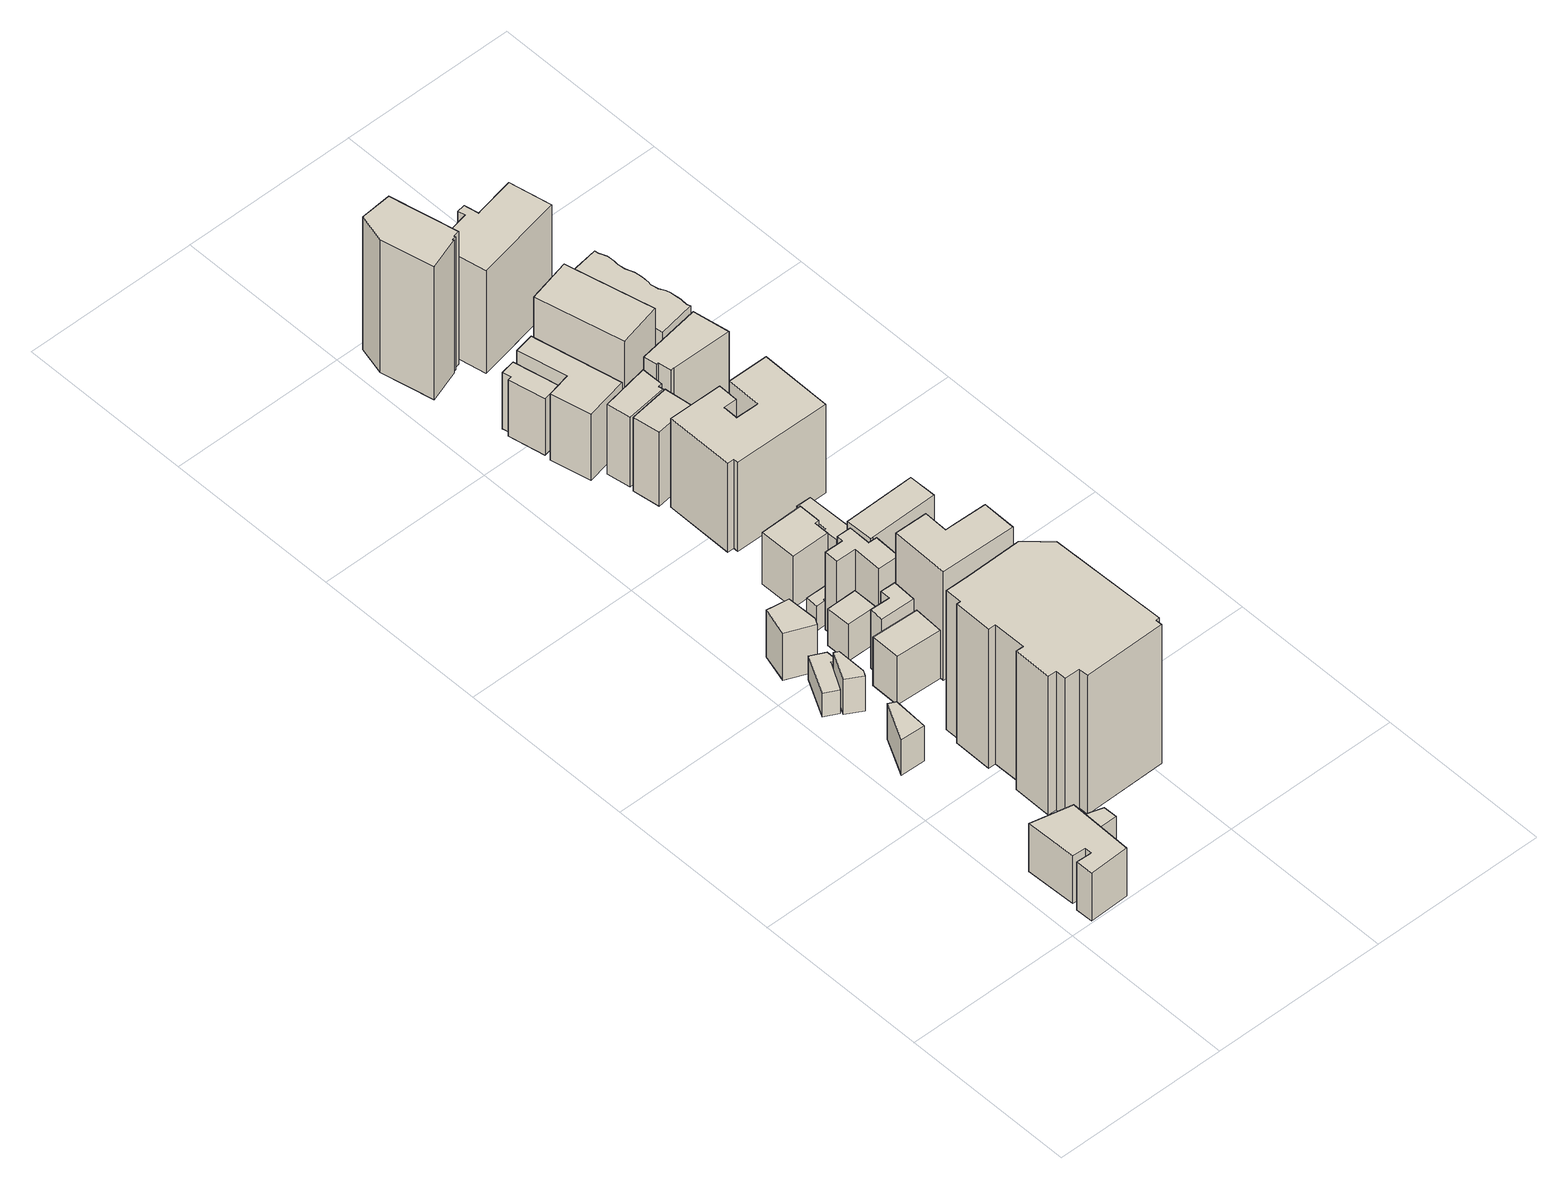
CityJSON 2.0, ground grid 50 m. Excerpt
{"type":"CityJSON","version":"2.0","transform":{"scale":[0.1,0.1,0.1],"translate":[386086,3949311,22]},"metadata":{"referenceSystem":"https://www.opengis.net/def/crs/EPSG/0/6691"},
"CityObjects":{
"building1":{"type":"Building","attributes":{"延べ面積換算係数":"1.00","大字・町コード":"53","町・丁目コード":"2","13+区市町村コード+大字・町コード+町・丁目コード":"13101053002","地区計画":"平河町二丁目東部地区","class":"3002","usage":"412","measuredHeight":28.2,"storeysAboveGround":8,"storeysBelowGround":0,"RiverFloodingRiskAttribute.description":"10","RiverFloodingRiskAttribute.rank":"1","RiverFloodingRiskAttribute.depth":0.02,"RiverFloodingRiskAttribute.adminType":"2","RiverFloodingRiskAttribute.scale":"2","BuildingDetailAttribute.buildingRoofEdgeArea":218.87,"BuildingDetailAttribute.fireproofStructureType":"1001","BuildingDetailAttribute.urbanPlanType":"21","BuildingDetailAttribute.areaClassificationType":"22","BuildingDetailAttribute.districtsAndZonesType":"6","BuildingDetailAttribute.landUseType":"211","BuildingDetailAttribute.detailedUsage":"1320","BuildingDetailAttribute.specifiedBuildingCoverageRate":60,"BuildingDetailAttribute.specifiedFloorAreaRate":400,"BuildingDetailAttribute.surveyYear":2021,"BuildingIDAttribute.prefecture":"13","BuildingIDAttribute.city":"13101"},"address":[{"country":"日本","locality":"東京都千代田区平河町二丁目"}],"geometry":[{"type":"Solid","lod":"1","boundaries":[[[[0,1,2,3,4,5,6,7]],[[6,8,9,7]],[[5,10,8,6]],[[4,11,10,5]],[[3,12,11,4]],[[2,13,12,3]],[[1,14,13,2]],[[0,15,14,1]],[[7,9,15,0]],[[8,10,11,12,13,14,15,9]]]]}]},
"building2":{"type":"Building","attributes":{"延べ面積換算係数":"1.00","大字・町コード":"53","町・丁目コード":"2","13+区市町村コード+大字・町コード+町・丁目コード":"13101053002","地区計画":"平河町二丁目東部地区","class":"3002","usage":"401","measuredHeight":17.3,"storeysAboveGround":4,"storeysBelowGround":0,"RiverFloodingRiskAttribute.description":"10","RiverFloodingRiskAttribute.rank":"1","RiverFloodingRiskAttribute.depth":0.45,"RiverFloodingRiskAttribute.adminType":"2","RiverFloodingRiskAttribute.scale":"2","BuildingDetailAttribute.buildingRoofEdgeArea":34.36,"BuildingDetailAttribute.fireproofStructureType":"1001","BuildingDetailAttribute.urbanPlanType":"21","BuildingDetailAttribute.areaClassificationType":"22","BuildingDetailAttribute.districtsAndZonesType":"6","BuildingDetailAttribute.landUseType":"212","BuildingDetailAttribute.detailedUsage":"1210","BuildingDetailAttribute.specifiedBuildingCoverageRate":60,"BuildingDetailAttribute.specifiedFloorAreaRate":400,"BuildingDetailAttribute.surveyYear":2021,"BuildingIDAttribute.prefecture":"13","BuildingIDAttribute.city":"13101"},"address":[{"country":"日本","locality":"東京都千代田区平河町二丁目"}],"geometry":[{"type":"Solid","lod":"1","boundaries":[[[[16,17,18,19]],[[18,20,21,19]],[[17,22,20,18]],[[16,23,22,17]],[[19,21,23,16]],[[20,22,23,21]]]]}]},
"building3":{"type":"Building","attributes":{"延べ面積換算係数":"1.00","大字・町コード":"53","町・丁目コード":"2","13+区市町村コード+大字・町コード+町・丁目コード":"13101053002","地区計画":"平河町二丁目東部地区","class":"3002","usage":"401","measuredHeight":14,"storeysAboveGround":4,"storeysBelowGround":0,"RiverFloodingRiskAttribute.description":"10","RiverFloodingRiskAttribute.rank":"1","RiverFloodingRiskAttribute.depth":0.05,"RiverFloodingRiskAttribute.adminType":"2","RiverFloodingRiskAttribute.scale":"2","BuildingDetailAttribute.buildingRoofEdgeArea":48.9,"BuildingDetailAttribute.fireproofStructureType":"1001","BuildingDetailAttribute.urbanPlanType":"21","BuildingDetailAttribute.areaClassificationType":"22","BuildingDetailAttribute.districtsAndZonesType":"6","BuildingDetailAttribute.landUseType":"212","BuildingDetailAttribute.detailedUsage":"1210","BuildingDetailAttribute.specifiedBuildingCoverageRate":60,"BuildingDetailAttribute.specifiedFloorAreaRate":400,"BuildingDetailAttribute.surveyYear":2021,"BuildingIDAttribute.prefecture":"13","BuildingIDAttribute.city":"13101"},"address":[{"country":"日本","locality":"東京都千代田区平河町二丁目"}],"geometry":[{"type":"Solid","lod":"1","boundaries":[[[[24,25,26,27]],[[26,28,29,27]],[[25,30,28,26]],[[24,31,30,25]],[[27,29,31,24]],[[28,30,31,29]]]]}]},
"building4":{"type":"Building","attributes":{"延べ面積換算係数":"1.00","大字・町コード":"53","町・丁目コード":"1","13+区市町村コード+大字・町コード+町・丁目コード":"13101053001","class":"3001","usage":"411","measuredHeight":10.7,"storeysAboveGround":2,"storeysBelowGround":0,"RiverFloodingRiskAttribute.description":"10","RiverFloodingRiskAttribute.rank":"1","RiverFloodingRiskAttribute.depth":0.04,"RiverFloodingRiskAttribute.adminType":"2","RiverFloodingRiskAttribute.scale":"2","BuildingDetailAttribute.buildingRoofEdgeArea":67.62,"BuildingDetailAttribute.fireproofStructureType":"1003","BuildingDetailAttribute.urbanPlanType":"21","BuildingDetailAttribute.areaClassificationType":"22","BuildingDetailAttribute.districtsAndZonesType":"10","BuildingDetailAttribute.landUseType":"211","BuildingDetailAttribute.detailedUsage":"1310","BuildingDetailAttribute.specifiedBuildingCoverageRate":80,"BuildingDetailAttribute.specifiedFloorAreaRate":500,"BuildingDetailAttribute.surveyYear":2021,"BuildingIDAttribute.prefecture":"13","BuildingIDAttribute.city":"13101"},"address":[{"country":"日本","locality":"東京都千代田区平河町一丁目"}],"geometry":[{"type":"Solid","lod":"1","boundaries":[[[[32,33,34,35,36,37]],[[36,38,39,37]],[[35,40,38,36]],[[34,41,40,35]],[[33,42,41,34]],[[32,43,42,33]],[[37,39,43,32]],[[38,40,41,42,43,39]]]]}]},
"building5":{"type":"Building","attributes":{"延べ面積換算係数":"1.00","大字・町コード":"53","町・丁目コード":"1","13+区市町村コード+大字・町コード+町・丁目コード":"13101053001","class":"3002","usage":"401","measuredHeight":14,"storeysAboveGround":4,"storeysBelowGround":0,"RiverFloodingRiskAttribute.description":"10","RiverFloodingRiskAttribute.rank":"1","RiverFloodingRiskAttribute.depth":0.05,"RiverFloodingRiskAttribute.adminType":"2","RiverFloodingRiskAttribute.scale":"2","BuildingDetailAttribute.buildingRoofEdgeArea":29.96,"BuildingDetailAttribute.fireproofStructureType":"1001","BuildingDetailAttribute.urbanPlanType":"21","BuildingDetailAttribute.areaClassificationType":"22","BuildingDetailAttribute.districtsAndZonesType":"10","BuildingDetailAttribute.landUseType":"212","BuildingDetailAttribute.detailedUsage":"1210","BuildingDetailAttribute.specifiedBuildingCoverageRate":80,"BuildingDetailAttribute.specifiedFloorAreaRate":500,"BuildingDetailAttribute.surveyYear":2021,"BuildingIDAttribute.prefecture":"13","BuildingIDAttribute.city":"13101"},"address":[{"country":"日本","locality":"東京都千代田区平河町一丁目"}],"geometry":[{"type":"Solid","lod":"1","boundaries":[[[[44,45,46,47,48]],[[47,49,50,48]],[[46,51,49,47]],[[45,52,51,46]],[[44,53,52,45]],[[48,50,53,44]],[[49,51,52,53,50]]]]}]},
"building6":{"type":"Building","attributes":{"延べ面積換算係数":"1.00","大字・町コード":"53","町・丁目コード":"1","13+区市町村コード+大字・町コード+町・丁目コード":"13101053001","class":"3002","usage":"401","measuredHeight":20.3,"storeysAboveGround":5,"storeysBelowGround":1,"BuildingDetailAttribute.buildingRoofEdgeArea":72.72,"BuildingDetailAttribute.fireproofStructureType":"1001","BuildingDetailAttribute.urbanPlanType":"21","BuildingDetailAttribute.areaClassificationType":"22","BuildingDetailAttribute.districtsAndZonesType":"10","BuildingDetailAttribute.landUseType":"212","BuildingDetailAttribute.detailedUsage":"1210","BuildingDetailAttribute.specifiedBuildingCoverageRate":80,"BuildingDetailAttribute.specifiedFloorAreaRate":500,"BuildingDetailAttribute.surveyYear":2021,"BuildingIDAttribute.prefecture":"13","BuildingIDAttribute.city":"13101"},"address":[{"country":"日本","locality":"東京都千代田区平河町一丁目"}],"geometry":[{"type":"Solid","lod":"1","boundaries":[[[[54,55,56,57,58]],[[57,59,60,58]],[[56,61,59,57]],[[55,62,61,56]],[[54,63,62,55]],[[58,60,63,54]],[[59,61,62,63,60]]]]}]},
"building7":{"type":"Building","attributes":{"延べ面積換算係数":"0.80","大字・町コード":"53","町・丁目コード":"1","13+区市町村コード+大字・町コード+町・丁目コード":"13101053001","class":"3002","usage":"401","measuredHeight":25.5,"storeysAboveGround":5,"storeysBelowGround":0,"RiverFloodingRiskAttribute.description":"10","RiverFloodingRiskAttribute.rank":"1","RiverFloodingRiskAttribute.depth":0.03,"RiverFloodingRiskAttribute.adminType":"2","RiverFloodingRiskAttribute.scale":"2","BuildingDetailAttribute.buildingRoofEdgeArea":110.51,"BuildingDetailAttribute.fireproofStructureType":"1001","BuildingDetailAttribute.urbanPlanType":"21","BuildingDetailAttribute.areaClassificationType":"22","BuildingDetailAttribute.districtsAndZonesType":"10","BuildingDetailAttribute.landUseType":"212","BuildingDetailAttribute.detailedUsage":"1210","BuildingDetailAttribute.specifiedBuildingCoverageRate":80,"BuildingDetailAttribute.specifiedFloorAreaRate":600,"BuildingDetailAttribute.surveyYear":2021,"BuildingIDAttribute.prefecture":"13","BuildingIDAttribute.city":"13101"},"address":[{"country":"日本","locality":"東京都千代田区平河町一丁目"}],"geometry":[{"type":"Solid","lod":"1","boundaries":[[[[64,65,66,67]],[[66,68,69,67]],[[65,70,68,66]],[[64,71,70,65]],[[67,69,71,64]],[[68,70,71,69]]]]}]},
"building8":{"type":"Building","attributes":{"延べ面積換算係数":"1.00","大字・町コード":"53","町・丁目コード":"2","13+区市町村コード+大字・町コード+町・丁目コード":"13101053002","地区計画":"平河町二丁目東部地区","class":"3002","usage":"401","measuredHeight":51.9,"storeysAboveGround":9,"storeysBelowGround":0,"RiverFloodingRiskAttribute.description":"10","RiverFloodingRiskAttribute.rank":"1","RiverFloodingRiskAttribute.depth":0.06,"RiverFloodingRiskAttribute.adminType":"2","RiverFloodingRiskAttribute.scale":"2","BuildingDetailAttribute.buildingRoofEdgeArea":1315.14,"BuildingDetailAttribute.fireproofStructureType":"1001","BuildingDetailAttribute.urbanPlanType":"21","BuildingDetailAttribute.areaClassificationType":"22","BuildingDetailAttribute.districtsAndZonesType":"10","BuildingDetailAttribute.landUseType":"212","BuildingDetailAttribute.detailedUsage":"1210","BuildingDetailAttribute.specifiedBuildingCoverageRate":80,"BuildingDetailAttribute.specifiedFloorAreaRate":600,"BuildingDetailAttribute.surveyYear":2021,"BuildingIDAttribute.prefecture":"13","BuildingIDAttribute.city":"13101"},"address":[{"country":"日本","locality":"東京都千代田区平河町二丁目"}],"geometry":[{"type":"Solid","lod":"1","boundaries":[[[[72,73,74,75,76,77,78,79,80,81,82,83,84,85,86,87,88,89]],[[88,90,91,89]],[[87,92,90,88]],[[86,93,92,87]],[[85,94,93,86]],[[84,95,94,85]],[[83,96,95,84]],[[82,97,96,83]],[[81,98,97,82]],[[80,99,98,81]],[[79,100,99,80]],[[78,101,100,79]],[[77,102,101,78]],[[76,103,102,77]],[[75,104,103,76]],[[74,105,104,75]],[[73,106,105,74]],[[72,107,106,73]],[[89,91,107,72]],[[90,92,93,94,95,96,97,98,99,100,101,102,103,104,105,106,107,91]]]]}]},
"building9":{"type":"Building","attributes":{"延べ面積換算係数":"1.00","大字・町コード":"53","町・丁目コード":"1","13+区市町村コード+大字・町コード+町・丁目コード":"13101053001","class":"3002","usage":"413","measuredHeight":12.9,"storeysAboveGround":4,"storeysBelowGround":0,"RiverFloodingRiskAttribute.description":"10","RiverFloodingRiskAttribute.rank":"1","RiverFloodingRiskAttribute.depth":0.03,"RiverFloodingRiskAttribute.adminType":"2","RiverFloodingRiskAttribute.scale":"2","BuildingDetailAttribute.buildingRoofEdgeArea":114.05,"BuildingDetailAttribute.fireproofStructureType":"1001","BuildingDetailAttribute.urbanPlanType":"21","BuildingDetailAttribute.areaClassificationType":"22","BuildingDetailAttribute.districtsAndZonesType":"10","BuildingDetailAttribute.landUseType":"211","BuildingDetailAttribute.detailedUsage":"1230","BuildingDetailAttribute.specifiedBuildingCoverageRate":80,"BuildingDetailAttribute.specifiedFloorAreaRate":600,"BuildingDetailAttribute.surveyYear":2021,"BuildingIDAttribute.prefecture":"13","BuildingIDAttribute.city":"13101"},"address":[{"country":"日本","locality":"東京都千代田区平河町一丁目"}],"geometry":[{"type":"Solid","lod":"1","boundaries":[[[[108,109,110,111]],[[110,112,113,111]],[[109,114,112,110]],[[108,115,114,109]],[[111,113,115,108]],[[112,114,115,113]]]]}]},
"building10":{"type":"Building","attributes":{"延べ面積換算係数":"1.00","大字・町コード":"53","町・丁目コード":"1","13+区市町村コード+大字・町コード+町・丁目コード":"13101053001","class":"3002","usage":"412","measuredHeight":22.1,"storeysAboveGround":5,"storeysBelowGround":0,"RiverFloodingRiskAttribute.description":"10","RiverFloodingRiskAttribute.rank":"1","RiverFloodingRiskAttribute.depth":0.03,"RiverFloodingRiskAttribute.adminType":"2","RiverFloodingRiskAttribute.scale":"2","BuildingDetailAttribute.buildingRoofEdgeArea":41.75,"BuildingDetailAttribute.fireproofStructureType":"1001","BuildingDetailAttribute.urbanPlanType":"21","BuildingDetailAttribute.areaClassificationType":"22","BuildingDetailAttribute.districtsAndZonesType":"10","BuildingDetailAttribute.landUseType":"211","BuildingDetailAttribute.detailedUsage":"1320","BuildingDetailAttribute.specifiedBuildingCoverageRate":80,"BuildingDetailAttribute.specifiedFloorAreaRate":600,"BuildingDetailAttribute.surveyYear":2021,"BuildingIDAttribute.prefecture":"13","BuildingIDAttribute.city":"13101"},"address":[{"country":"日本","locality":"東京都千代田区平河町一丁目"}],"geometry":[{"type":"Solid","lod":"1","boundaries":[[[[116,117,118,119,120,121]],[[120,122,123,121]],[[119,124,122,120]],[[118,125,124,119]],[[117,126,125,118]],[[116,127,126,117]],[[121,123,127,116]],[[122,124,125,126,127,123]]]]}]},
"building11":{"type":"Building","attributes":{"延べ面積換算係数":"1.00","大字・町コード":"53","町・丁目コード":"1","13+区市町村コード+大字・町コード+町・丁目コード":"13101053001","class":"3001","usage":"413","measuredHeight":9.4,"storeysAboveGround":3,"storeysBelowGround":0,"BuildingDetailAttribute.buildingRoofEdgeArea":20.75,"BuildingDetailAttribute.fireproofStructureType":"1001","BuildingDetailAttribute.urbanPlanType":"21","BuildingDetailAttribute.areaClassificationType":"22","BuildingDetailAttribute.districtsAndZonesType":"10","BuildingDetailAttribute.landUseType":"211","BuildingDetailAttribute.detailedUsage":"1230","BuildingDetailAttribute.specifiedBuildingCoverageRate":80,"BuildingDetailAttribute.specifiedFloorAreaRate":600,"BuildingDetailAttribute.surveyYear":2021,"BuildingIDAttribute.prefecture":"13","BuildingIDAttribute.city":"13101"},"address":[{"country":"日本","locality":"東京都千代田区平河町一丁目"}],"geometry":[{"type":"Solid","lod":"1","boundaries":[[[[128,129,130,131,132,133]],[[132,134,135,133]],[[131,136,134,132]],[[130,137,136,131]],[[129,138,137,130]],[[128,139,138,129]],[[133,135,139,128]],[[134,136,137,138,139,135]]]]}]},
"building12":{"type":"Building","attributes":{"延べ面積換算係数":"1.00","大字・町コード":"53","町・丁目コード":"1","13+区市町村コード+大字・町コード+町・丁目コード":"13101053001","class":"3002","usage":"413","measuredHeight":34.9,"storeysAboveGround":4,"storeysBelowGround":0,"RiverFloodingRiskAttribute.description":"10","RiverFloodingRiskAttribute.rank":"1","RiverFloodingRiskAttribute.depth":0.02,"RiverFloodingRiskAttribute.adminType":"2","RiverFloodingRiskAttribute.scale":"2","BuildingDetailAttribute.buildingRoofEdgeArea":114.05,"BuildingDetailAttribute.fireproofStructureType":"1001","BuildingDetailAttribute.urbanPlanType":"21","BuildingDetailAttribute.areaClassificationType":"22","BuildingDetailAttribute.districtsAndZonesType":"10","BuildingDetailAttribute.landUseType":"211","BuildingDetailAttribute.detailedUsage":"1230","BuildingDetailAttribute.specifiedBuildingCoverageRate":80,"BuildingDetailAttribute.specifiedFloorAreaRate":600,"BuildingDetailAttribute.surveyYear":2021,"BuildingIDAttribute.prefecture":"13","BuildingIDAttribute.city":"13101"},"address":[{"country":"日本","locality":"東京都千代田区平河町一丁目"}],"geometry":[{"type":"Solid","lod":"1","boundaries":[[[[140,141,142,143,144,145,146,147,148,149]],[[148,150,151,149]],[[147,152,150,148]],[[146,153,152,147]],[[145,154,153,146]],[[144,155,154,145]],[[143,156,155,144]],[[142,157,156,143]],[[141,158,157,142]],[[140,159,158,141]],[[149,151,159,140]],[[150,152,153,154,155,156,157,158,159,151]]]]}]},
"building13":{"type":"Building","attributes":{"延べ面積換算係数":"1.00","大字・町コード":"53","町・丁目コード":"1","13+区市町村コード+大字・町コード+町・丁目コード":"13101053001","class":"3002","usage":"401","measuredHeight":24,"storeysAboveGround":5,"storeysBelowGround":1,"RiverFloodingRiskAttribute.description":"10","RiverFloodingRiskAttribute.rank":"1","RiverFloodingRiskAttribute.depth":0.01,"RiverFloodingRiskAttribute.adminType":"2","RiverFloodingRiskAttribute.scale":"2","BuildingDetailAttribute.buildingRoofEdgeArea":122.42,"BuildingDetailAttribute.fireproofStructureType":"1001","BuildingDetailAttribute.urbanPlanType":"21","BuildingDetailAttribute.areaClassificationType":"22","BuildingDetailAttribute.districtsAndZonesType":"10","BuildingDetailAttribute.landUseType":"212","BuildingDetailAttribute.detailedUsage":"1210","BuildingDetailAttribute.specifiedBuildingCoverageRate":80,"BuildingDetailAttribute.specifiedFloorAreaRate":600,"BuildingDetailAttribute.surveyYear":2021,"BuildingIDAttribute.prefecture":"13","BuildingIDAttribute.city":"13101"},"address":[{"country":"日本","locality":"東京都千代田区平河町一丁目"}],"geometry":[{"type":"Solid","lod":"1","boundaries":[[[[160,161,162,163,164,165]],[[164,166,167,165]],[[163,168,166,164]],[[162,169,168,163]],[[161,170,169,162]],[[160,171,170,161]],[[165,167,171,160]],[[166,168,169,170,171,167]]]]}]},
"building14":{"type":"Building","attributes":{"延べ面積換算係数":"1.00","大字・町コード":"53","町・丁目コード":"1","13+区市町村コード+大字・町コード+町・丁目コード":"13101053001","class":"3002","usage":"401","measuredHeight":38.2,"storeysAboveGround":12,"storeysBelowGround":0,"RiverFloodingRiskAttribute.description":"10","RiverFloodingRiskAttribute.rank":"1","RiverFloodingRiskAttribute.depth":0.06,"RiverFloodingRiskAttribute.adminType":"2","RiverFloodingRiskAttribute.scale":"2","BuildingDetailAttribute.buildingRoofEdgeArea":275.29,"BuildingDetailAttribute.fireproofStructureType":"1001","BuildingDetailAttribute.urbanPlanType":"21","BuildingDetailAttribute.areaClassificationType":"22","BuildingDetailAttribute.districtsAndZonesType":"10","BuildingDetailAttribute.landUseType":"212","BuildingDetailAttribute.detailedUsage":"1210","BuildingDetailAttribute.specifiedBuildingCoverageRate":80,"BuildingDetailAttribute.specifiedFloorAreaRate":600,"BuildingDetailAttribute.surveyYear":2021,"BuildingIDAttribute.prefecture":"13","BuildingIDAttribute.city":"13101"},"address":[{"country":"日本","locality":"東京都千代田区平河町一丁目"}],"geometry":[{"type":"Solid","lod":"1","boundaries":[[[[172,173,174,175,176,177,178,179]],[[178,180,181,179]],[[177,182,180,178]],[[176,183,182,177]],[[175,184,183,176]],[[174,185,184,175]],[[173,186,185,174]],[[172,187,186,173]],[[179,181,187,172]],[[180,182,183,184,185,186,187,181]]]]}]},
"building15":{"type":"Building","attributes":{"延べ面積換算係数":"1.00","大字・町コード":"53","町・丁目コード":"1","13+区市町村コード+大字・町コード+町・丁目コード":"13101053001","class":"3002","usage":"401","measuredHeight":22.2,"storeysAboveGround":6,"storeysBelowGround":0,"RiverFloodingRiskAttribute.description":"10","RiverFloodingRiskAttribute.rank":"1","RiverFloodingRiskAttribute.depth":0.12,"RiverFloodingRiskAttribute.adminType":"2","RiverFloodingRiskAttribute.scale":"2","BuildingDetailAttribute.buildingRoofEdgeArea":66.33,"BuildingDetailAttribute.fireproofStructureType":"1001","BuildingDetailAttribute.urbanPlanType":"21","BuildingDetailAttribute.areaClassificationType":"22","BuildingDetailAttribute.districtsAndZonesType":"10","BuildingDetailAttribute.landUseType":"212","BuildingDetailAttribute.detailedUsage":"1210","BuildingDetailAttribute.specifiedBuildingCoverageRate":80,"BuildingDetailAttribute.specifiedFloorAreaRate":600,"BuildingDetailAttribute.surveyYear":2021,"BuildingIDAttribute.prefecture":"13","BuildingIDAttribute.city":"13101"},"address":[{"country":"日本","locality":"東京都千代田区平河町一丁目"}],"geometry":[{"type":"Solid","lod":"1","boundaries":[[[[188,189,190,191,192,193]],[[192,194,195,193]],[[191,196,194,192]],[[190,197,196,191]],[[189,198,197,190]],[[188,199,198,189]],[[193,195,199,188]],[[194,196,197,198,199,195]]]]}]},
"building16":{"type":"Building","attributes":{"延べ面積換算係数":"1.00","大字・町コード":"53","町・丁目コード":"1","13+区市町村コード+大字・町コード+町・丁目コード":"13101053001","class":"3002","usage":"413","measuredHeight":19.1,"storeysAboveGround":5,"storeysBelowGround":1,"BuildingDetailAttribute.buildingRoofEdgeArea":39.76,"BuildingDetailAttribute.fireproofStructureType":"1001","BuildingDetailAttribute.urbanPlanType":"21","BuildingDetailAttribute.areaClassificationType":"22","BuildingDetailAttribute.districtsAndZonesType":"10","BuildingDetailAttribute.landUseType":"211","BuildingDetailAttribute.detailedUsage":"1230","BuildingDetailAttribute.specifiedBuildingCoverageRate":80,"BuildingDetailAttribute.specifiedFloorAreaRate":600,"BuildingDetailAttribute.surveyYear":2021,"BuildingIDAttribute.prefecture":"13","BuildingIDAttribute.city":"13101"},"address":[{"country":"日本","locality":"東京都千代田区平河町一丁目"}],"geometry":[{"type":"Solid","lod":"1","boundaries":[[[[200,201,202,203,204,205]],[[204,206,207,205]],[[203,208,206,204]],[[202,209,208,203]],[[201,210,209,202]],[[200,211,210,201]],[[205,207,211,200]],[[206,208,209,210,211,207]]]]}]},
"building17":{"type":"Building","attributes":{"延べ面積換算係数":"1.00","大字・町コード":"53","町・丁目コード":"1","13+区市町村コード+大字・町コード+町・丁目コード":"13101053001","class":"3002","usage":"401","measuredHeight":31.8,"storeysAboveGround":8,"storeysBelowGround":1,"RiverFloodingRiskAttribute.description":"10","RiverFloodingRiskAttribute.rank":"1","RiverFloodingRiskAttribute.depth":0.09,"RiverFloodingRiskAttribute.adminType":"2","RiverFloodingRiskAttribute.scale":"2","BuildingDetailAttribute.buildingRoofEdgeArea":90.59,"BuildingDetailAttribute.fireproofStructureType":"1001","BuildingDetailAttribute.urbanPlanType":"21","BuildingDetailAttribute.areaClassificationType":"22","BuildingDetailAttribute.districtsAndZonesType":"10","BuildingDetailAttribute.landUseType":"212","BuildingDetailAttribute.detailedUsage":"1210","BuildingDetailAttribute.specifiedBuildingCoverageRate":80,"BuildingDetailAttribute.specifiedFloorAreaRate":600,"BuildingDetailAttribute.surveyYear":2021,"BuildingIDAttribute.prefecture":"13","BuildingIDAttribute.city":"13101"},"address":[{"country":"日本","locality":"東京都千代田区平河町一丁目"}],"geometry":[{"type":"Solid","lod":"1","boundaries":[[[[212,213,214,215]],[[214,216,217,215]],[[213,218,216,214]],[[212,219,218,213]],[[215,217,219,212]],[[216,218,219,217]]]]}]},
"building18":{"type":"Building","attributes":{"延べ面積換算係数":"1.00","大字・町コード":"53","町・丁目コード":"1","13+区市町村コード+大字・町コード+町・丁目コード":"13101053001","class":"3002","usage":"412","measuredHeight":33.7,"storeysAboveGround":8,"storeysBelowGround":0,"RiverFloodingRiskAttribute.description":"10","RiverFloodingRiskAttribute.rank":"1","RiverFloodingRiskAttribute.depth":0.12,"RiverFloodingRiskAttribute.adminType":"2","RiverFloodingRiskAttribute.scale":"2","BuildingDetailAttribute.buildingRoofEdgeArea":225.12,"BuildingDetailAttribute.fireproofStructureType":"1001","BuildingDetailAttribute.urbanPlanType":"21","BuildingDetailAttribute.areaClassificationType":"22","BuildingDetailAttribute.districtsAndZonesType":"10","BuildingDetailAttribute.landUseType":"211","BuildingDetailAttribute.detailedUsage":"1320","BuildingDetailAttribute.specifiedBuildingCoverageRate":80,"BuildingDetailAttribute.specifiedFloorAreaRate":600,"BuildingDetailAttribute.surveyYear":2021,"BuildingIDAttribute.prefecture":"13","BuildingIDAttribute.city":"13101"},"address":[{"country":"日本","locality":"東京都千代田区平河町一丁目"}],"geometry":[{"type":"Solid","lod":"1","boundaries":[[[[220,221,222,223,224,225]],[[224,226,227,225]],[[223,228,226,224]],[[222,229,228,223]],[[221,230,229,222]],[[220,231,230,221]],[[225,227,231,220]],[[226,228,229,230,231,227]]]]}]},
"building19":{"type":"Building","attributes":{"延べ面積換算係数":"1.00","大字・町コード":"53","町・丁目コード":"1","13+区市町村コード+大字・町コード+町・丁目コード":"13101053001","class":"3002","usage":"412","measuredHeight":30.7,"storeysAboveGround":9,"storeysBelowGround":0,"RiverFloodingRiskAttribute.description":"10","RiverFloodingRiskAttribute.rank":"1","RiverFloodingRiskAttribute.depth":0.05,"RiverFloodingRiskAttribute.adminType":"2","RiverFloodingRiskAttribute.scale":"2","BuildingDetailAttribute.buildingRoofEdgeArea":244.51,"BuildingDetailAttribute.fireproofStructureType":"1001","BuildingDetailAttribute.urbanPlanType":"21","BuildingDetailAttribute.areaClassificationType":"22","BuildingDetailAttribute.districtsAndZonesType":"10","BuildingDetailAttribute.landUseType":"211","BuildingDetailAttribute.detailedUsage":"1320","BuildingDetailAttribute.specifiedBuildingCoverageRate":80,"BuildingDetailAttribute.specifiedFloorAreaRate":600,"BuildingDetailAttribute.surveyYear":2021,"BuildingIDAttribute.prefecture":"13","BuildingIDAttribute.city":"13101"},"address":[{"country":"日本","locality":"東京都千代田区平河町一丁目"}],"geometry":[{"type":"Solid","lod":"1","boundaries":[[[[232,233,234,235,236,237]],[[236,238,239,237]],[[235,240,238,236]],[[234,241,240,235]],[[233,242,241,234]],[[232,243,242,233]],[[237,239,243,232]],[[238,240,241,242,243,239]]]]}]},
"building20":{"type":"Building","attributes":{"延べ面積換算係数":"1.00","大字・町コード":"53","町・丁目コード":"1","13+区市町村コード+大字・町コード+町・丁目コード":"13101053001","class":"3002","usage":"401","measuredHeight":25.7,"storeysAboveGround":7,"storeysBelowGround":1,"RiverFloodingRiskAttribute.description":"10","RiverFloodingRiskAttribute.rank":"1","RiverFloodingRiskAttribute.depth":0.04,"RiverFloodingRiskAttribute.adminType":"2","RiverFloodingRiskAttribute.scale":"2","BuildingDetailAttribute.buildingRoofEdgeArea":75.78,"BuildingDetailAttribute.fireproofStructureType":"1001","BuildingDetailAttribute.urbanPlanType":"21","BuildingDetailAttribute.areaClassificationType":"22","BuildingDetailAttribute.districtsAndZonesType":"10","BuildingDetailAttribute.landUseType":"212","BuildingDetailAttribute.detailedUsage":"1210","BuildingDetailAttribute.specifiedBuildingCoverageRate":80,"BuildingDetailAttribute.specifiedFloorAreaRate":600,"BuildingDetailAttribute.surveyYear":2021,"BuildingIDAttribute.prefecture":"13","BuildingIDAttribute.city":"13101"},"address":[{"country":"日本","locality":"東京都千代田区平河町一丁目"}],"geometry":[{"type":"Solid","lod":"1","boundaries":[[[[244,245,246,247,248,249]],[[248,250,251,249]],[[247,252,250,248]],[[246,253,252,247]],[[245,254,253,246]],[[244,255,254,245]],[[249,251,255,244]],[[250,252,253,254,255,251]]]]}]},
"building21":{"type":"Building","attributes":{"延べ面積換算係数":"0.80","大字・町コード":"53","町・丁目コード":"1","13+区市町村コード+大字・町コード+町・丁目コード":"13101053001","class":"3002","usage":"401","measuredHeight":48.3,"storeysAboveGround":12,"storeysBelowGround":0,"RiverFloodingRiskAttribute.description":"10","RiverFloodingRiskAttribute.rank":"1","RiverFloodingRiskAttribute.depth":0.11,"RiverFloodingRiskAttribute.adminType":"2","RiverFloodingRiskAttribute.scale":"2","BuildingDetailAttribute.buildingRoofEdgeArea":254.86,"BuildingDetailAttribute.fireproofStructureType":"1001","BuildingDetailAttribute.urbanPlanType":"21","BuildingDetailAttribute.areaClassificationType":"22","BuildingDetailAttribute.districtsAndZonesType":"10","BuildingDetailAttribute.landUseType":"212","BuildingDetailAttribute.detailedUsage":"1210","BuildingDetailAttribute.specifiedBuildingCoverageRate":80,"BuildingDetailAttribute.specifiedFloorAreaRate":600,"BuildingDetailAttribute.surveyYear":2021,"BuildingIDAttribute.prefecture":"13","BuildingIDAttribute.city":"13101"},"address":[{"country":"日本","locality":"東京都千代田区平河町一丁目"}],"geometry":[{"type":"Solid","lod":"1","boundaries":[[[[256,257,258,259,260,261,262,263,264]],[[263,265,266,264]],[[262,267,265,263]],[[261,268,267,262]],[[260,269,268,261]],[[259,270,269,260]],[[258,271,270,259]],[[257,272,271,258]],[[256,273,272,257]],[[264,266,273,256]],[[265,267,268,269,270,271,272,273,266]]]]}]},
"building22":{"type":"Building","attributes":{"延べ面積換算係数":"1.00","大字・町コード":"53","町・丁目コード":"1","13+区市町村コード+大字・町コード+町・丁目コード":"13101053001","class":"3002","usage":"412","measuredHeight":41.6,"storeysAboveGround":10,"storeysBelowGround":0,"RiverFloodingRiskAttribute.description":"10","RiverFloodingRiskAttribute.rank":"1","RiverFloodingRiskAttribute.depth":0.04,"RiverFloodingRiskAttribute.adminType":"2","RiverFloodingRiskAttribute.scale":"2","BuildingDetailAttribute.buildingRoofEdgeArea":564.23,"BuildingDetailAttribute.fireproofStructureType":"1001","BuildingDetailAttribute.urbanPlanType":"21","BuildingDetailAttribute.areaClassificationType":"22","BuildingDetailAttribute.districtsAndZonesType":"10","BuildingDetailAttribute.landUseType":"211","BuildingDetailAttribute.detailedUsage":"1320","BuildingDetailAttribute.specifiedBuildingCoverageRate":80,"BuildingDetailAttribute.specifiedFloorAreaRate":600,"BuildingDetailAttribute.surveyYear":2021,"BuildingIDAttribute.prefecture":"13","BuildingIDAttribute.city":"13101"},"address":[{"country":"日本","locality":"東京都千代田区平河町一丁目"}],"geometry":[{"type":"Solid","lod":"1","boundaries":[[[[274,275,276,277,278,279,280,281,282,283,284,285]],[[284,286,287,285]],[[283,288,286,284]],[[282,289,288,283]],[[281,290,289,282]],[[280,291,290,281]],[[279,292,291,280]],[[278,293,292,279]],[[277,294,293,278]],[[276,295,294,277]],[[275,296,295,276]],[[274,297,296,275]],[[285,287,297,274]],[[286,288,289,290,291,292,293,294,295,296,297,287]]]]}]},
"building23":{"type":"Building","attributes":{"延べ面積換算係数":"1.00","大字・町コード":"53","町・丁目コード":"1","13+区市町村コード+大字・町コード+町・丁目コード":"13101053001","class":"3002","usage":"401","measuredHeight":39.4,"storeysAboveGround":5,"storeysBelowGround":0,"RiverFloodingRiskAttribute.description":"10","RiverFloodingRiskAttribute.rank":"1","RiverFloodingRiskAttribute.depth":0.12,"RiverFloodingRiskAttribute.adminType":"2","RiverFloodingRiskAttribute.scale":"2","BuildingDetailAttribute.buildingRoofEdgeArea":323.83,"BuildingDetailAttribute.fireproofStructureType":"1001","BuildingDetailAttribute.urbanPlanType":"21","BuildingDetailAttribute.areaClassificationType":"22","BuildingDetailAttribute.districtsAndZonesType":"10","BuildingDetailAttribute.landUseType":"212","BuildingDetailAttribute.detailedUsage":"1210","BuildingDetailAttribute.specifiedBuildingCoverageRate":80,"BuildingDetailAttribute.specifiedFloorAreaRate":600,"BuildingDetailAttribute.surveyYear":2021,"BuildingIDAttribute.prefecture":"13","BuildingIDAttribute.city":"13101"},"address":[{"country":"日本","locality":"東京都千代田区平河町一丁目"}],"geometry":[{"type":"Solid","lod":"1","boundaries":[[[[298,299,300,301]],[[300,302,303,301]],[[299,304,302,300]],[[298,305,304,299]],[[301,303,305,298]],[[302,304,305,303]]]]}]},
"building24":{"type":"Building","attributes":{"延べ面積換算係数":"1.00","大字・町コード":"53","町・丁目コード":"1","13+区市町村コード+大字・町コード+町・丁目コード":"13101053001","class":"3002","usage":"401","measuredHeight":24.2,"storeysAboveGround":6,"storeysBelowGround":0,"RiverFloodingRiskAttribute.description":"10","RiverFloodingRiskAttribute.rank":"1","RiverFloodingRiskAttribute.depth":0.04,"RiverFloodingRiskAttribute.adminType":"2","RiverFloodingRiskAttribute.scale":"2","BuildingDetailAttribute.buildingRoofEdgeArea":84.47,"BuildingDetailAttribute.fireproofStructureType":"1001","BuildingDetailAttribute.urbanPlanType":"21","BuildingDetailAttribute.areaClassificationType":"22","BuildingDetailAttribute.districtsAndZonesType":"10","BuildingDetailAttribute.landUseType":"212","BuildingDetailAttribute.detailedUsage":"1210","BuildingDetailAttribute.specifiedBuildingCoverageRate":80,"BuildingDetailAttribute.specifiedFloorAreaRate":600,"BuildingDetailAttribute.surveyYear":2021,"BuildingIDAttribute.prefecture":"13","BuildingIDAttribute.city":"13101"},"address":[{"country":"日本","locality":"東京都千代田区平河町一丁目"}],"geometry":[{"type":"Solid","lod":"1","boundaries":[[[[306,307,308,309]],[[308,310,311,309]],[[307,312,310,308]],[[306,313,312,307]],[[309,311,313,306]],[[310,312,313,311]]]]}]},
"building25":{"type":"Building","attributes":{"延べ面積換算係数":"1.00","大字・町コード":"53","町・丁目コード":"1","13+区市町村コード+大字・町コード+町・丁目コード":"13101053001","class":"3001","usage":"402","measuredHeight":7.4,"storeysAboveGround":2,"storeysBelowGround":0,"RiverFloodingRiskAttribute.description":"10","RiverFloodingRiskAttribute.rank":"1","RiverFloodingRiskAttribute.depth":0.09,"RiverFloodingRiskAttribute.adminType":"2","RiverFloodingRiskAttribute.scale":"2","BuildingDetailAttribute.buildingRoofEdgeArea":157.52,"BuildingDetailAttribute.fireproofStructureType":"1001","BuildingDetailAttribute.urbanPlanType":"21","BuildingDetailAttribute.areaClassificationType":"22","BuildingDetailAttribute.districtsAndZonesType":"10","BuildingDetailAttribute.landUseType":"212","BuildingDetailAttribute.detailedUsage":"1221","BuildingDetailAttribute.specifiedBuildingCoverageRate":80,"BuildingDetailAttribute.specifiedFloorAreaRate":600,"BuildingDetailAttribute.surveyYear":2021,"BuildingIDAttribute.prefecture":"13","BuildingIDAttribute.city":"13101"},"address":[{"country":"日本","locality":"東京都千代田区平河町一丁目"}],"geometry":[{"type":"Solid","lod":"1","boundaries":[[[[314,315,316,317]],[[316,318,319,317]],[[315,320,318,316]],[[314,321,320,315]],[[317,319,321,314]],[[318,320,321,319]]]]}]},
"building26":{"type":"Building","attributes":{"延べ面積換算係数":"1.00","大字・町コード":"53","町・丁目コード":"1","13+区市町村コード+大字・町コード+町・丁目コード":"13101053001","class":"3002","usage":"401","measuredHeight":34.6,"storeysAboveGround":8,"storeysBelowGround":0,"RiverFloodingRiskAttribute.description":"10","RiverFloodingRiskAttribute.rank":"1","RiverFloodingRiskAttribute.depth":0.04,"RiverFloodingRiskAttribute.adminType":"2","RiverFloodingRiskAttribute.scale":"2","BuildingDetailAttribute.buildingRoofEdgeArea":163.32,"BuildingDetailAttribute.fireproofStructureType":"1001","BuildingDetailAttribute.urbanPlanType":"21","BuildingDetailAttribute.areaClassificationType":"22","BuildingDetailAttribute.districtsAndZonesType":"10","BuildingDetailAttribute.landUseType":"212","BuildingDetailAttribute.detailedUsage":"1210","BuildingDetailAttribute.specifiedBuildingCoverageRate":80,"BuildingDetailAttribute.specifiedFloorAreaRate":600,"BuildingDetailAttribute.surveyYear":2021,"BuildingIDAttribute.prefecture":"13","BuildingIDAttribute.city":"13101"},"address":[{"country":"日本","locality":"東京都千代田区平河町一丁目"}],"geometry":[{"type":"Solid","lod":"1","boundaries":[[[[322,323,324,325,326,327,328,329]],[[328,330,331,329]],[[327,332,330,328]],[[326,333,332,327]],[[325,334,333,326]],[[324,335,334,325]],[[323,336,335,324]],[[322,337,336,323]],[[329,331,337,322]],[[330,332,333,334,335,336,337,331]]]]}]},
"building27":{"type":"Building","attributes":{"延べ面積換算係数":"1.00","大字・町コード":"53","町・丁目コード":"1","13+区市町村コード+大字・町コード+町・丁目コード":"13101053001","class":"3002","usage":"402","measuredHeight":13.1,"storeysAboveGround":4,"storeysBelowGround":0,"RiverFloodingRiskAttribute.description":"10","RiverFloodingRiskAttribute.rank":"1","RiverFloodingRiskAttribute.depth":0.04,"RiverFloodingRiskAttribute.adminType":"2","RiverFloodingRiskAttribute.scale":"2","BuildingDetailAttribute.buildingRoofEdgeArea":45.26,"BuildingDetailAttribute.fireproofStructureType":"1001","BuildingDetailAttribute.urbanPlanType":"21","BuildingDetailAttribute.areaClassificationType":"22","BuildingDetailAttribute.districtsAndZonesType":"10","BuildingDetailAttribute.landUseType":"212","BuildingDetailAttribute.detailedUsage":"1221","BuildingDetailAttribute.specifiedBuildingCoverageRate":80,"BuildingDetailAttribute.specifiedFloorAreaRate":600,"BuildingDetailAttribute.surveyYear":2021,"BuildingIDAttribute.prefecture":"13","BuildingIDAttribute.city":"13101"},"address":[{"country":"日本","locality":"東京都千代田区平河町一丁目"}],"geometry":[{"type":"Solid","lod":"1","boundaries":[[[[338,339,340,341]],[[340,342,343,341]],[[339,344,342,340]],[[338,345,344,339]],[[341,343,345,338]],[[342,344,345,343]]]]}]},
"building28":{"type":"Building","attributes":{"延べ面積換算係数":"1.00","大字・町コード":"53","町・丁目コード":"1","13+区市町村コード+大字・町コード+町・丁目コード":"13101053001","class":"3002","usage":"401","measuredHeight":38.9,"storeysAboveGround":9,"storeysBelowGround":0,"RiverFloodingRiskAttribute.description":"10","RiverFloodingRiskAttribute.rank":"1","RiverFloodingRiskAttribute.depth":0.06,"RiverFloodingRiskAttribute.adminType":"2","RiverFloodingRiskAttribute.scale":"2","BuildingDetailAttribute.buildingRoofEdgeArea":403.43,"BuildingDetailAttribute.fireproofStructureType":"1001","BuildingDetailAttribute.urbanPlanType":"21","BuildingDetailAttribute.areaClassificationType":"22","BuildingDetailAttribute.districtsAndZonesType":"10","BuildingDetailAttribute.landUseType":"212","BuildingDetailAttribute.detailedUsage":"1210","BuildingDetailAttribute.specifiedBuildingCoverageRate":80,"BuildingDetailAttribute.specifiedFloorAreaRate":600,"BuildingDetailAttribute.surveyYear":2021,"BuildingIDAttribute.prefecture":"13","BuildingIDAttribute.city":"13101"},"address":[{"country":"日本","locality":"東京都千代田区平河町一丁目"}],"geometry":[{"type":"Solid","lod":"1","boundaries":[[[[346,347,348,349,350,351,352,353,354,355]],[[354,356,357,355]],[[353,358,356,354]],[[352,359,358,353]],[[351,360,359,352]],[[350,361,360,351]],[[349,362,361,350]],[[348,363,362,349]],[[347,364,363,348]],[[346,365,364,347]],[[355,357,365,346]],[[356,358,359,360,361,362,363,364,365,357]]]]}]},
"building29":{"type":"Building","attributes":{"延べ面積換算係数":"1.00","大字・町コード":"53","町・丁目コード":"1","13+区市町村コード+大字・町コード+町・丁目コード":"13101053001","class":"3002","usage":"413","measuredHeight":14.5,"storeysAboveGround":4,"storeysBelowGround":0,"RiverFloodingRiskAttribute.description":"10","RiverFloodingRiskAttribute.rank":"1","RiverFloodingRiskAttribute.depth":0.04,"RiverFloodingRiskAttribute.adminType":"2","RiverFloodingRiskAttribute.scale":"2","BuildingDetailAttribute.buildingRoofEdgeArea":44.45,"BuildingDetailAttribute.fireproofStructureType":"1002","BuildingDetailAttribute.urbanPlanType":"21","BuildingDetailAttribute.areaClassificationType":"22","BuildingDetailAttribute.districtsAndZonesType":"10","BuildingDetailAttribute.landUseType":"211","BuildingDetailAttribute.detailedUsage":"1230","BuildingDetailAttribute.specifiedBuildingCoverageRate":80,"BuildingDetailAttribute.specifiedFloorAreaRate":600,"BuildingDetailAttribute.surveyYear":2021,"BuildingIDAttribute.prefecture":"13","BuildingIDAttribute.city":"13101"},"address":[{"country":"日本","locality":"東京都千代田区平河町一丁目"}],"geometry":[{"type":"Solid","lod":"1","boundaries":[[[[366,367,368,369]],[[368,370,371,369]],[[367,372,370,368]],[[366,373,372,367]],[[369,371,373,366]],[[370,372,373,371]]]]}]},
"building30":{"type":"Building","attributes":{"延べ面積換算係数":"1.00","大字・町コード":"53","町・丁目コード":"1","13+区市町村コード+大字・町コード+町・丁目コード":"13101053001","class":"3002","usage":"412","measuredHeight":35.5,"storeysAboveGround":9,"storeysBelowGround":0,"RiverFloodingRiskAttribute.description":"10","RiverFloodingRiskAttribute.rank":"1","RiverFloodingRiskAttribute.depth":0.04,"RiverFloodingRiskAttribute.adminType":"2","RiverFloodingRiskAttribute.scale":"2","BuildingDetailAttribute.buildingRoofEdgeArea":260.1,"BuildingDetailAttribute.fireproofStructureType":"1001","BuildingDetailAttribute.urbanPlanType":"21","BuildingDetailAttribute.areaClassificationType":"22","BuildingDetailAttribute.districtsAndZonesType":"10","BuildingDetailAttribute.landUseType":"211","BuildingDetailAttribute.detailedUsage":"1320","BuildingDetailAttribute.specifiedBuildingCoverageRate":80,"BuildingDetailAttribute.specifiedFloorAreaRate":600,"BuildingDetailAttribute.surveyYear":2021,"BuildingIDAttribute.prefecture":"13","BuildingIDAttribute.city":"13101"},"address":[{"country":"日本","locality":"東京都千代田区平河町一丁目"}],"geometry":[{"type":"Solid","lod":"1","boundaries":[[[[374,375,376,377,378,379,380,381,382,383,384,385,386,387,388,389,390,391,392,393,394,395,396,397,398,399]],[[398,400,401,399]],[[397,402,400,398]],[[396,403,402,397]],[[395,404,403,396]],[[394,405,404,395]],[[393,406,405,394]],[[392,407,406,393]],[[391,408,407,392]],[[390,409,408,391]],[[389,410,409,390]],[[388,411,410,389]],[[387,412,411,388]],[[386,413,412,387]],[[385,414,413,386]],[[384,415,414,385]],[[383,416,415,384]],[[382,417,416,383]],[[381,418,417,382]],[[380,419,418,381]],[[379,420,419,380]],[[378,421,420,379]],[[377,422,421,378]],[[376,423,422,377]],[[375,424,423,376]],[[374,425,424,375]],[[399,401,425,374]],[[400,402,403,404,405,406,407,408,409,410,411,412,413,414,415,416,417,418,419,420,421,422,423,424,425,401]]]]}]},
"building31":{"type":"Building","attributes":{"延べ面積換算係数":"1.00","大字・町コード":"53","町・丁目コード":"1","13+区市町村コード+大字・町コード+町・丁目コード":"13101053001","class":"3002","usage":"413","measuredHeight":22.2,"storeysAboveGround":5,"storeysBelowGround":0,"RiverFloodingRiskAttribute.description":"10","RiverFloodingRiskAttribute.rank":"1","RiverFloodingRiskAttribute.depth":0.04,"RiverFloodingRiskAttribute.adminType":"2","RiverFloodingRiskAttribute.scale":"2","BuildingDetailAttribute.buildingRoofEdgeArea":42.48,"BuildingDetailAttribute.fireproofStructureType":"1001","BuildingDetailAttribute.urbanPlanType":"21","BuildingDetailAttribute.areaClassificationType":"22","BuildingDetailAttribute.districtsAndZonesType":"10","BuildingDetailAttribute.landUseType":"211","BuildingDetailAttribute.detailedUsage":"1230","BuildingDetailAttribute.specifiedBuildingCoverageRate":80,"BuildingDetailAttribute.specifiedFloorAreaRate":600,"BuildingDetailAttribute.surveyYear":2021,"BuildingIDAttribute.prefecture":"13","BuildingIDAttribute.city":"13101"},"address":[{"country":"日本","locality":"東京都千代田区平河町一丁目"}],"geometry":[{"type":"Solid","lod":"1","boundaries":[[[[426,427,428,429]],[[428,430,431,429]],[[427,432,430,428]],[[426,433,432,427]],[[429,431,433,426]],[[430,432,433,431]]]]}]}
},
"vertices":[
[177,6,3],[63,3,3],[62,53,3],[106,51,3],[106,71,3],[69,73,3],[64,218,3],[181,191,3],[64,218,164],[181,191,164],[69,73,164],[106,71,164],[106,51,164],[62,53,164],[63,3,164],[177,6,164],
[255,167,2],[256,127,2],[189,126,2],[188,188,2],[189,126,120],[188,188,120],[256,127,120],[255,167,120],
[120,727,20],[115,627,20],[45,630,20],[100,738,20],[45,630,139],[100,738,139],[115,627,139],[120,727,139],
[86,991,34],[126,970,34],[126,933,34],[111,941,34],[67,861,34],[28,881,34],[67,861,113],[28,881,113],[111,941,113],[126,933,113],[126,970,113],[86,991,113],
[112,934,32],[125,927,32],[124,844,32],[115,829,32],[70,855,32],[115,829,150],[70,855,150],[124,844,150],[125,927,150],[112,934,150],
[123,1096,39],[125,1010,39],[115,992,39],[38,1025,39],[60,1106,39],[38,1025,197],[60,1106,197],[115,992,197],[125,1010,197],[123,1096,197],
[191,801,20],[192,885,20],[325,879,20],[321,795,20],[325,879,182],[321,795,182],[192,885,182],[191,801,182],
[536,282,0],[525,281,0],[525,263,0],[289,260,0],[289,288,0],[245,289,0],[245,320,0],[221,320,0],[222,430,0],[243,429,0],[242,523,0],[221,523,0],[222,633,0],[233,633,0],[233,681,0],[298,680,0],[462,682,0],[527,621,0],[462,682,467],[527,621,467],[298,680,467],[233,681,467],[233,633,467],[222,633,467],[221,523,467],[242,523,467],[243,429,467],[222,430,467],[221,320,467],[245,320,467],[245,289,467],[289,288,467],[289,260,467],[525,263,467],[525,281,467],[536,282,467],
[280,971,32],[194,972,32],[194,1041,32],[280,1041,32],[194,1041,155],[280,1041,155],[194,972,155],[280,971,155],
[224,889,20],[226,929,20],[282,927,20],[282,956,20],[325,954,20],[322,886,20],[325,954,216],[322,886,216],[282,956,216],[282,927,216],[226,929,216],[224,889,216],
[271,1125,35],[271,1097,35],[232,1095,35],[232,1090,35],[205,1090,35],[206,1126,35],[205,1090,117],[206,1126,117],[232,1090,117],[232,1095,117],[271,1097,117],[271,1125,117],
[285,1046,24],[228,1047,24],[229,1087,24],[282,1086,24],[283,1105,24],[324,1104,24],[323,1041,24],[347,1040,24],[345,963,24],[283,964,24],[345,963,285],[283,964,285],[347,1040,285],[323,1041,285],[324,1104,285],[283,1105,285],[282,1086,285],[229,1087,285],[228,1047,285],[285,1046,285],
[339,1290,29],[339,1227,29],[327,1227,29],[327,1185,29],[218,1184,29],[217,1289,29],[218,1184,203],[217,1289,203],[327,1185,203],[327,1227,203],[339,1227,203],[339,1290,203],
[544,883,12],[542,786,12],[327,791,12],[330,957,12],[424,955,12],[422,886,12],[438,886,12],[541,883,12],[438,886,377],[541,883,377],[422,886,377],[424,955,377],[330,957,377],[327,791,377],[542,786,377],[544,883,377],
[160,1919,62],[107,1908,62],[86,2011,62],[97,2013,62],[92,2037,62],[133,2045,62],[92,2037,251],[133,2045,251],[97,2013,251],[86,2011,251],[107,1908,251],[160,1919,251],
[387,1163,26],[336,1163,26],[335,1207,26],[342,1207,26],[342,1305,26],[384,1305,26],[342,1305,189],[384,1305,189],[342,1207,189],[335,1207,189],[336,1163,189],[387,1163,189],
[305,1713,45],[315,1636,45],[201,1621,45],[190,1698,45],[201,1621,293],[190,1698,293],[315,1636,293],[305,1713,293],
[255,1805,58],[133,1779,58],[108,1892,58],[176,1907,58],[146,2046,58],[201,2057,58],[146,2046,280],[201,2057,280],[176,1907,280],[108,1892,280],[133,1779,280],[255,1805,280],
[537,1049,18],[341,1046,18],[334,1046,18],[334,1048,18],[332,1124,18],[536,1127,18],[332,1124,285],[536,1127,285],[334,1048,285],[334,1046,285],[341,1046,285],[537,1049,285],
[317,1801,47],[318,1739,47],[307,1737,47],[309,1724,47],[192,1710,47],[181,1777,47],[192,1710,282],[181,1777,282],[309,1724,282],[307,1737,282],[318,1739,282],[317,1801,282],
[27,2442,61],[116,2449,61],[158,2257,61],[140,2253,61],[141,2249,61],[131,2247,61],[132,2243,61],[40,2212,61],[7,2361,61],[40,2212,508],[7,2361,508],[132,2243,508],[131,2247,508],[141,2249,508],[140,2253,508],[158,2257,508],[116,2449,508],[27,2442,508],
[520,1399,32],[245,1401,32],[245,1415,32],[226,1415,32],[227,1610,32],[380,1609,32],[379,1551,32],[341,1551,32],[340,1508,32],[406,1507,32],[407,1605,32],[522,1604,32],[407,1605,331],[522,1604,331],[406,1507,331],[340,1508,331],[341,1551,331],[379,1551,331],[380,1609,331],[227,1610,331],[226,1415,331],[245,1415,331],[245,1401,331],[520,1399,331],
[389,1838,49],[265,1808,49],[207,2055,49],[331,2085,49],[207,2055,408],[331,2085,408],[265,1808,408],[389,1838,408],
[213,2380,67],[143,2362,67],[116,2475,67],[186,2494,67],[116,2475,280],[186,2494,280],[143,2362,280],[213,2380,280],
[351,1625,39],[348,1717,39],[518,1722,39],[521,1630,39],[518,1722,76],[521,1630,76],[348,1717,76],[351,1625,76],
[350,1730,41],[349,1731,41],[339,1729,41],[333,1767,41],[327,1766,41],[321,1804,41],[504,1832,41],[521,1729,41],[504,1832,319],[521,1729,319],[321,1804,319],[327,1766,319],[333,1767,319],[339,1729,319],[349,1731,319],[350,1730,319],
[193,2491,67],[232,2499,67],[255,2386,67],[217,2378,67],[255,2386,185],[217,2378,185],[232,2499,185],[193,2491,185],
[187,2195,57],[155,2359,57],[204,2369,57],[209,2345,57],[273,2358,57],[268,2379,57],[292,2383,57],[300,2342,57],[418,2366,57],[442,2246,57],[418,2366,402],[442,2246,402],[300,2342,402],[292,2383,402],[268,2379,402],[273,2358,402],[209,2345,402],[204,2369,402],[155,2359,402],[187,2195,402],
[299,2391,66],[261,2383,66],[238,2495,66],[276,2503,66],[238,2495,186],[276,2503,186],[261,2383,186],[299,2391,186],
[353,2090,46],[376,2094,46],[374,2105,46],[458,2118,46],[459,2107,46],[464,2096,46],[468,2085,46],[469,2073,46],[469,2062,46],[468,2050,46],[470,2029,46],[475,2017,46],[479,2006,46],[481,1994,46],[482,1982,46],[482,1971,46],[482,1959,46],[480,1952,46],[484,1929,46],[493,1914,46],[496,1902,46],[498,1882,46],[499,1870,46],[498,1850,46],[501,1838,46],[397,1820,46],[501,1838,335],[397,1820,335],[498,1850,335],[499,1870,335],[498,1882,335],[496,1902,335],[493,1914,335],[484,1929,335],[480,1952,335],[482,1959,335],[482,1971,335],[482,1982,335],[481,1994,335],[479,2006,335],[475,2017,335],[470,2029,335],[468,2050,335],[469,2062,335],[469,2073,335],[468,2085,335],[464,2096,335],[459,2107,335],[458,2118,335],[374,2105,335],[376,2094,335],[353,2090,335],
[309,2353,62],[299,2402,62],[417,2429,62],[427,2376,62],[417,2429,244],[427,2376,244],[299,2402,244],[309,2353,244]
]}
